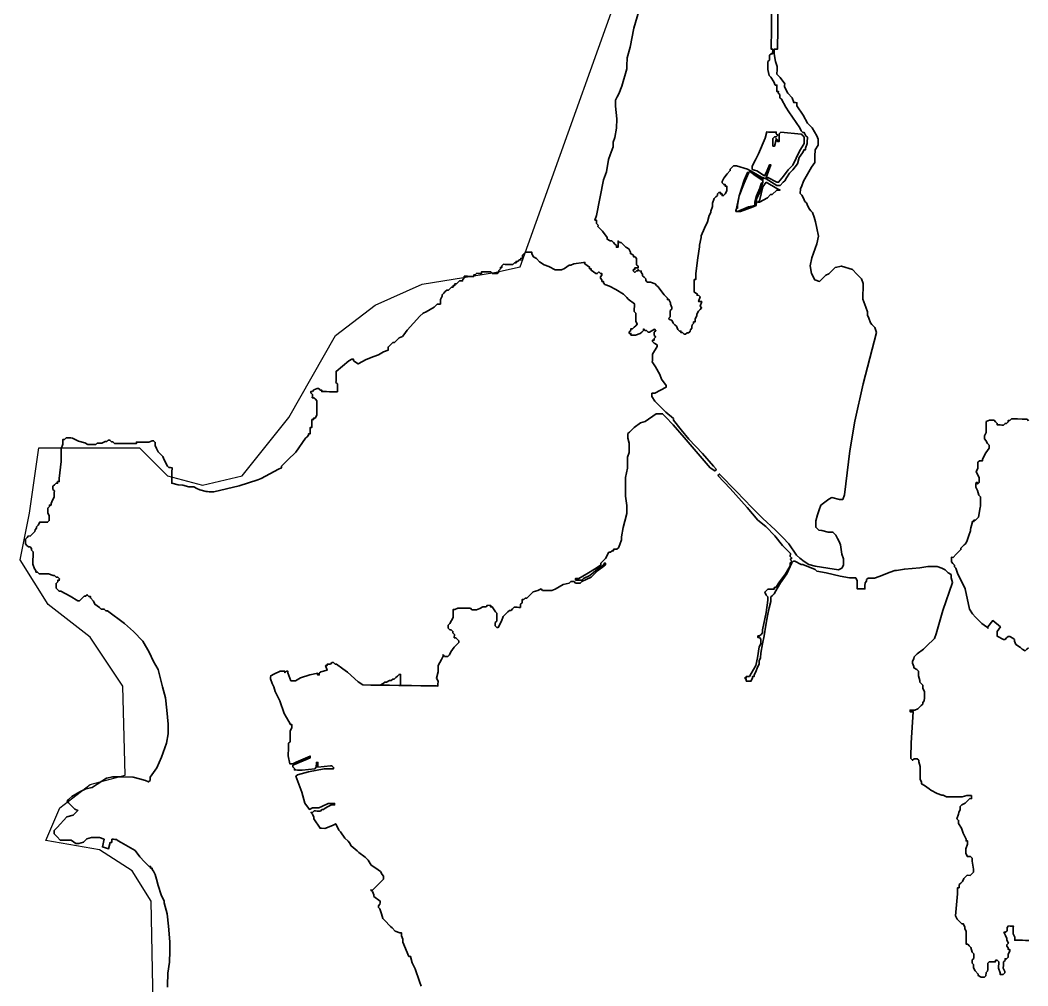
# Model space of a CAD drawing. Header units: metres. Extents: x 266585 to 279238, y 2117616 to 2127268.
# Drawn here: x 266632 to 269197, y 2119425 to 2121882 of the extents above; entities that cross this region are included whole.
import ezdxf

# ---------------------------------------------------------------- set-up
doc = ezdxf.new("R2010")
doc.units = ezdxf.units.M
doc.layers.add('HIGH TIDE LINE', color=7, linetype='Continuous', true_color=0xff00c5)
doc.layers.add('village', color=3, linetype='Continuous')

msp = doc.modelspace()

# ---------------------------------------------------------------- linework, layer by layer
at = {"layer": 'HIGH TIDE LINE', "lineweight": 35}
for points in [[(268544.8, 2121903.7), (268544.3, 2121863.9), (268544.1, 2121852), (268543.6, 2121816.1), (268543.4, 2121808.2), (268547.4, 2121808.1), (268547.3, 2121796.2), (268543.3, 2121796.2), (268539.2, 2121792.3), (268539.2, 2121788.3), (268539.1, 2121780.4), (268535, 2121776.4), (268534.8, 2121764.5), (268534.8, 2121760.5), (268534.7, 2121756.5), (268538.5, 2121740.6), (268542.4, 2121736.5), (268550.2, 2121724.5), (268554.1, 2121716.4), (268558, 2121716.4), (268558, 2121712.4), (268557.9, 2121708.4), (268557.9, 2121704.4), (268557.8, 2121700.4), (268561.8, 2121700.4), (268561.7, 2121696.4), (268565.6, 2121692.4), (268565.5, 2121684.4), (268569.5, 2121680.4), (268581.1, 2121660.3), (268588.9, 2121648.2), (268616.2, 2121608), (268620, 2121600), (268624, 2121595.9), (268627.9, 2121595.9), (268631.8, 2121587.8), (268635.7, 2121583.8), (268635.7, 2121579.8), (268635.6, 2121575.8), (268635.6, 2121571.9), (268635.5, 2121567.9), (268631.3, 2121556), (268631.3, 2121552), (268627.3, 2121552.1), (268623.2, 2121544.2), (268615.1, 2121532.3), (268610.9, 2121516.5), (268598.7, 2121500.7), (268590.6, 2121492.9), (268582.5, 2121481), (268578.4, 2121473.1), (268574.3, 2121469.2), (268566.2, 2121461.4), (268558.3, 2121461.5), (268530.7, 2121477.8), (268534.7, 2121481.7), (268558.4, 2121469.4), (268562.4, 2121469.4), (268574.6, 2121485.1), (268586.7, 2121500.9), (268598.9, 2121512.7), (268615.3, 2121548.3), (268627.5, 2121568), (268627.7, 2121576), (268627.8, 2121583.9), (268623.8, 2121588), (268619.9, 2121592), (268568.2, 2121596.7), (268564.2, 2121592.8), (268563.9, 2121572.9), (268559.9, 2121573), (268560, 2121577), (268556.1, 2121581), (268556, 2121577), (268551.8, 2121561.1), (268547.8, 2121561.2), (268547.9, 2121565.2), (268548.1, 2121581.1), (268552.1, 2121585), (268556.1, 2121585), (268560.1, 2121588.9), (268556.2, 2121592.9), (268556.3, 2121596.9), (268552.3, 2121597), (268544.3, 2121597.1), (268536.4, 2121597.2), (268532.4, 2121597.3), (268528.2, 2121581.4), (268511.7, 2121541.8), (268503.5, 2121526), (268495.3, 2121510.2), (268495.2, 2121506.2), (268495.2, 2121502.2), (268507.1, 2121498.1), (268526.8, 2121485.8), (268530.9, 2121493.7), (268539.1, 2121513.5), (268543.1, 2121513.5), (268530.7, 2121481.8), (268530.7, 2121477.8), (268518.8, 2121482), (268499, 2121494.2), (268483.2, 2121502.4), (268455.5, 2121510.8), (268451.5, 2121510.8), (268447.5, 2121510.9), (268439.4, 2121503), (268439.4, 2121499.1), (268431.3, 2121491.2), (268423.2, 2121479.4), (268419.1, 2121471.5), (268419, 2121467.5), (268422.9, 2121463.5), (268426.9, 2121463.4), (268426.9, 2121459.4), (268430.8, 2121459.4), (268430.8, 2121455.4), (268430.7, 2121451.4), (268430.7, 2121447.4), (268426.6, 2121439.5), (268422.5, 2121435.6), (268418.5, 2121435.6), (268418.6, 2121439.6), (268414.6, 2121439.7), (268414.7, 2121443.7), (268410.7, 2121443.7), (268406.7, 2121439.8), (268406.6, 2121435.8), (268402.6, 2121431.9), (268398.5, 2121428), (268394.4, 2121416.1), (268394.2, 2121408.1), (268390.1, 2121396.2), (268390, 2121392.3), (268385.9, 2121384.4), (268381.7, 2121368.5), (268373.5, 2121352.7), (268365.3, 2121332.9), (268365.2, 2121328.9), (268360.9, 2121309), (268360.9, 2121305.1), (268356.5, 2121277.3), (268351.9, 2121237.5), (268351.7, 2121221.6), (268347.7, 2121221.6), (268347.5, 2121205.7), (268347.3, 2121193.8), (268347.3, 2121189.8), (268355.2, 2121185.7), (268355.1, 2121181.7), (268359.1, 2121181.6), (268363, 2121177.6), (268358.8, 2121165.7), (268362.8, 2121165.6), (268366.8, 2121165.6), (268362.7, 2121153.7), (268366.6, 2121149.7), (268362.5, 2121145.7), (268358.5, 2121141.8), (268354.4, 2121133.9), (268354.3, 2121129.9), (268350.2, 2121122), (268350.1, 2121114.1), (268346.1, 2121114.1), (268346.1, 2121110.1), (268342.1, 2121106.2), (268342, 2121102.2), (268341.9, 2121098.2), (268337.9, 2121094.3), (268337.8, 2121090.3), (268333.8, 2121086.4), (268329.8, 2121086.5), (268325.8, 2121082.6), (268321.8, 2121082.6), (268317.9, 2121086.7), (268313.9, 2121086.7), (268313.9, 2121090.7), (268310, 2121090.8), (268306, 2121094.8), (268302.2, 2121102.8), (268298.3, 2121106.9), (268294.3, 2121110.9), (268290.5, 2121118.9), (268286.5, 2121119), (268282.6, 2121123), (268286.6, 2121126.9), (268286.7, 2121130.9), (268286.8, 2121142.9), (268290.9, 2121146.8), (268290.9, 2121150.8), (268287.1, 2121158.8), (268287.1, 2121162.8), (268283.3, 2121170.8), (268279.3, 2121170.9), (268279.3, 2121174.8), (268275.4, 2121178.9), (268271.5, 2121182.9), (268267.6, 2121187), (268255.9, 2121203.1), (268251.9, 2121207.1), (268248, 2121211.1), (268236.1, 2121215.3), (268232.2, 2121215.3), (268228.2, 2121215.4), (268224.2, 2121219.4), (268224.3, 2121223.4), (268220.4, 2121227.5), (268216.5, 2121231.5), (268216.5, 2121235.5), (268212.6, 2121239.5), (268212.7, 2121243.5), (268208.7, 2121243.6), (268204.7, 2121247.6), (268204.7, 2121243.6), (268200.7, 2121243.7), (268196.7, 2121239.8), (268192.7, 2121243.8), (268192.8, 2121247.8), (268196.8, 2121247.7), (268196.8, 2121251.7), (268200.8, 2121251.6), (268204.8, 2121251.6), (268204.9, 2121255.6), (268200.9, 2121259.6), (268201, 2121263.6), (268201.1, 2121267.6), (268201.1, 2121271.6), (268201.2, 2121275.5), (268197.3, 2121279.6), (268193.3, 2121279.6), (268193.3, 2121283.6), (268185.4, 2121287.7), (268185.5, 2121291.7), (268181.6, 2121299.7), (268173.7, 2121303.8), (268165.9, 2121311.9), (268161.9, 2121315.9), (268158, 2121316), (268154, 2121320), (268154, 2121316.1), (268153.9, 2121312.1), (268153.9, 2121308.1), (268153.8, 2121304.1), (268149.8, 2121304.2), (268149.9, 2121308.1), (268146, 2121312.2), (268142, 2121316.2), (268138.1, 2121320.3), (268134.1, 2121320.3), (268126.2, 2121324.4), (268126.3, 2121328.4), (268114.6, 2121344.5), (268102.8, 2121356.6), (268102.9, 2121360.6), (268098.9, 2121364.7), (268099, 2121368.6), (268099.1, 2121372.6), (268095.1, 2121372.7), (268099.2, 2121384.6), (268116.5, 2121475.9), (268124.8, 2121495.7), (268129.2, 2121527.5), (268133.4, 2121539.4), (268141.6, 2121559.2), (268141.8, 2121571.1), (268145.9, 2121583), (268150.3, 2121606.8), (268150.6, 2121630.7), (268147.1, 2121662.6), (268147.3, 2121678.6), (268151.4, 2121686.5), (268155.5, 2121694.4), (268163.8, 2121714.2), (268176.4, 2121757.8), (268176.5, 2121765.8), (268176.8, 2121785.7), (268185.1, 2121813.4), (268193.8, 2121861.1), (268206.4, 2121904.7)], [(269199.2, 2119540.5), (269191.2, 2119540.6), (269183.2, 2119540.7), (269175.3, 2119540.8), (269171.3, 2119540.9), (269163.3, 2119541), (269163.5, 2119549), (269159.6, 2119557), (269159.7, 2119564.9), (269159.8, 2119568.9), (269159.8, 2119572.9), (269159.9, 2119576.9), (269151.9, 2119577), (269147.9, 2119577.1), (269143.9, 2119573.1), (269143.8, 2119569.2), (269143.8, 2119565.2), (269139.7, 2119561.3), (269135.8, 2119561.3), (269139.6, 2119553.3), (269143.5, 2119545.3), (269143.4, 2119541.3), (269147.3, 2119533.3), (269143.3, 2119529.3), (269143.2, 2119525.4), (269147.1, 2119521.3), (269147.1, 2119517.3), (269151, 2119517.3), (269151, 2119513.3), (269146.9, 2119505.4), (269146.8, 2119501.4), (269146.8, 2119497.4), (269142.7, 2119493.5), (269138.8, 2119493.6), (269138.7, 2119489.6), (269134.7, 2119485.7), (269134.6, 2119481.7), (269134.5, 2119477.7), (269134.4, 2119469.7), (269138.3, 2119461.7), (269138.2, 2119457.7), (269134.2, 2119453.8), (269130.2, 2119453.9), (269126.2, 2119453.9), (269126.3, 2119457.9), (269122.5, 2119469.9), (269122.5, 2119473.9), (269122.7, 2119481.9), (269122.7, 2119485.8), (269118.8, 2119489.9), (269114.8, 2119489.9), (269114.8, 2119486), (269110.8, 2119486), (269106.8, 2119486.1), (269102.8, 2119486.1), (269098.8, 2119486.2), (269094.8, 2119482.3), (269094.7, 2119478.3), (269094.6, 2119470.3), (269094.6, 2119466.3), (269094.5, 2119462.4), (269090.5, 2119458.4), (269090.3, 2119450.5), (269086.3, 2119446.5), (269078.3, 2119446.7), (269070.4, 2119450.8), (269070.5, 2119454.7), (269062.6, 2119462.8), (269058.8, 2119470.8), (269058.9, 2119478.8), (269055, 2119482.8), (269055, 2119486.8), (269055.1, 2119490.8), (269059.1, 2119494.7), (269059.2, 2119502.7), (269059.3, 2119506.7), (269055.4, 2119510.7), (269051.6, 2119522.7), (269047.7, 2119526.8), (269043.7, 2119530.8), (269039.7, 2119530.9), (269039.8, 2119534.8), (269039.9, 2119542.8), (269040, 2119546.8), (269040.1, 2119554.7), (269040.2, 2119562.7), (269036.4, 2119570.7), (269036.4, 2119574.7), (269032.5, 2119582.7), (269028.6, 2119582.8), (269024.6, 2119586.8), (269020.7, 2119590.9), (269016.8, 2119594.9), (269012.9, 2119602.9), (269017.7, 2119658.6), (269017.8, 2119662.6), (269017.9, 2119670.6), (269018, 2119674.6), (269021.9, 2119674.5), (269022.1, 2119682.5), (269026.1, 2119686.4), (269030.1, 2119690.3), (269034.2, 2119698.2), (269038.3, 2119702.1), (269042.3, 2119706.1), (269050.3, 2119705.9), (269054.3, 2119709.9), (269058.4, 2119713.8), (269058.5, 2119721.7), (269054.8, 2119741.7), (269054.9, 2119749.7), (269051, 2119753.7), (269047, 2119753.8), (269043, 2119753.8), (269039.1, 2119761.9), (269039.2, 2119765.8), (269039.3, 2119773.8), (269043.5, 2119785.7), (269043.6, 2119793.7), (269039.6, 2119793.7), (269039.7, 2119797.7), (269031.9, 2119813.7), (269028.1, 2119825.7), (269020.3, 2119837.8), (269020.5, 2119845.8), (269016.5, 2119849.8), (269020.7, 2119861.7), (269020.8, 2119865.7), (269024.9, 2119873.6), (269025, 2119881.5), (269029, 2119885.5), (269037, 2119889.3), (269049.1, 2119901.1), (269053.1, 2119901), (269053.2, 2119905), (269053.2, 2119909), (269049.3, 2119909.1), (269041.3, 2119909.2), (269029.3, 2119905.4), (269025.3, 2119905.4), (269013.4, 2119905.6), (268997.4, 2119905.8), (268989.5, 2119906), (268981.6, 2119910.1), (268977.6, 2119910.1), (268965.7, 2119914.3), (268949.9, 2119922.5), (268946, 2119926.5), (268934.2, 2119934.6), (268926.3, 2119938.7), (268926.3, 2119942.7), (268922.4, 2119950.7), (268922.7, 2119966.7), (268922.7, 2119970.7), (268922.9, 2119978.6), (268922.9, 2119982.6), (268919.1, 2119994.6), (268919.2, 2119998.6), (268915.2, 2120002.6), (268911.3, 2120002.7), (268907.3, 2120002.7), (268903.2, 2119998.8), (268899.3, 2120002.9), (268899.4, 2120006.8), (268899.9, 2120042.7), (268905, 2120122.2), (268897.1, 2120122.4), (268897.1, 2120126.3), (268901.1, 2120126.3), (268909.1, 2120126.2), (268917.1, 2120130), (268921.1, 2120134), (268925.2, 2120137.9), (268929.2, 2120141.8), (268929.3, 2120145.8), (268933.3, 2120149.7), (268933.4, 2120157.7), (268933.5, 2120161.7), (268933.6, 2120169.6), (268933.7, 2120173.6), (268929.8, 2120181.6), (268929.9, 2120189.6), (268926, 2120193.6), (268922.1, 2120197.7), (268922.1, 2120201.7), (268918.3, 2120213.7), (268918.4, 2120221.6), (268918.5, 2120225.6), (268914.6, 2120229.6), (268906.7, 2120233.7), (268906.7, 2120237.7), (268902.9, 2120245.7), (268902.9, 2120249.7), (268907, 2120257.6), (268907.1, 2120261.6), (268911.1, 2120265.5), (268915.2, 2120269.5), (268931.3, 2120281.2), (268939.3, 2120289), (268959.5, 2120308.6), (268963.7, 2120320.5), (268980.5, 2120380), (269005.4, 2120451.3), (269001.6, 2120463.3), (269001.7, 2120467.3), (269001.7, 2120471.3), (268993.8, 2120475.4), (268986, 2120483.5), (268978.1, 2120487.6), (268966.2, 2120491.7), (268954.3, 2120491.9), (268950.3, 2120492), (268942.3, 2120492.1), (268922.3, 2120488.4), (268882.5, 2120485), (268862.5, 2120481.3), (268858.5, 2120481.4), (268846.5, 2120477.6), (268818.5, 2120466), (268806.5, 2120462.2), (268790.6, 2120462.4), (268786.5, 2120458.5), (268786.5, 2120454.5), (268782.4, 2120450.6), (268782.3, 2120442.7), (268782.2, 2120434.7), (268778.2, 2120434.7), (268762.3, 2120435), (268762.6, 2120454.9), (268758.7, 2120462.9), (268742.8, 2120463.1), (268719, 2120467.5), (268683.2, 2120476), (268659.4, 2120480.3), (268655.5, 2120484.3), (268623.8, 2120496.7), (268619.8, 2120496.8), (268604, 2120505), (268600.1, 2120505.1), (268596, 2120501.1), (268583.7, 2120473.4), (268567.4, 2120449.8), (268555.2, 2120430), (268551.1, 2120422.1), (268547, 2120418.2), (268543, 2120414.3), (268542.9, 2120410.3), (268542.8, 2120402.3), (268538.6, 2120386.5), (268534.3, 2120366.6), (268530, 2120342.8), (268525.6, 2120315), (268521.3, 2120295.1), (268517, 2120271.3), (268516.8, 2120259.4), (268512.7, 2120251.4), (268512.6, 2120243.5), (268508.5, 2120235.6), (268504.4, 2120223.7), (268500.3, 2120215.8), (268500.2, 2120211.8), (268496.2, 2120211.9), (268496.2, 2120207.9), (268492.1, 2120200), (268488.1, 2120200), (268484.1, 2120200.1), (268480.1, 2120200.1), (268480.2, 2120204.1), (268476.3, 2120208.2), (268480.2, 2120208.1), (268480.3, 2120212.1), (268484.3, 2120212), (268488.3, 2120212), (268492.4, 2120219.9), (268504.6, 2120239.6), (268508.9, 2120259.5), (268513.2, 2120287.3), (268517.3, 2120295.2), (268517.5, 2120303.1), (268517.5, 2120307.1), (268513.6, 2120311.2), (268509.6, 2120311.2), (268509.7, 2120315.2), (268513.7, 2120315.2), (268517.7, 2120319.1), (268521.7, 2120323), (268521.8, 2120327), (268521.8, 2120331), (268530.5, 2120374.6), (268534.9, 2120406.4), (268535, 2120410.4), (268535, 2120414.4), (268531.1, 2120418.4), (268527.2, 2120426.5), (268535.3, 2120434.3), (268539.3, 2120434.3), (268543.3, 2120434.2), (268551.2, 2120434.1), (268551.3, 2120438.1), (268555.3, 2120438), (268563.4, 2120449.8), (268579.7, 2120473.5), (268591.9, 2120493.2), (268592, 2120501.2), (268596.1, 2120505.1), (268592.1, 2120509.2), (268596.2, 2120513.1), (268592.3, 2120517.1), (268592.4, 2120525.1), (268572.8, 2120545.3), (268553.2, 2120569.5), (268529.7, 2120593.7), (268510, 2120609.9), (268482.6, 2120642.2), (268439.5, 2120690.6), (268408.1, 2120722.9), (268412.2, 2120726.8), (268455.3, 2120682.4), (268494.5, 2120642), (268522, 2120613.7), (268553.4, 2120585.4), (268561.3, 2120577.3), (268573.1, 2120565.2), (268588.7, 2120549), (268608.2, 2120520.9), (268616.1, 2120512.8), (268627.9, 2120504.6), (268639.7, 2120496.5), (268655.6, 2120492.3), (268687.4, 2120487.8), (268715.2, 2120483.5), (268723.2, 2120487.3), (268727.3, 2120495.2), (268727.4, 2120503.2), (268727.6, 2120511.2), (268723.8, 2120523.2), (268720.1, 2120547.1), (268716.3, 2120555.1), (268712.4, 2120563.1), (268708.5, 2120571.2), (268700.7, 2120579.3), (268692.7, 2120579.4), (268688.7, 2120579.4), (268672.9, 2120583.6), (268664.9, 2120583.8), (268657.1, 2120591.8), (268657.3, 2120607.8), (268661.5, 2120623.6), (268665.7, 2120635.5), (268669.8, 2120647.4), (268690, 2120663), (268698, 2120666.9), (268717.8, 2120662.6), (268725.8, 2120662.5), (268729.9, 2120674.4), (268743.5, 2120785.7), (268756.6, 2120861.2), (268777.9, 2120956.5), (268811.6, 2121087.4), (268807.8, 2121099.4), (268800, 2121107.5), (268796.1, 2121111.5), (268792.3, 2121123.5), (268788.4, 2121131.5), (268788.5, 2121139.5), (268784.7, 2121151.5), (268777, 2121171.5), (268777.2, 2121183.5), (268777.4, 2121199.4), (268777.6, 2121211.4), (268773.8, 2121223.4), (268762, 2121235.5), (268750.3, 2121247.6), (268722.5, 2121256), (268706.5, 2121252.2), (268690.4, 2121236.5), (268682.4, 2121232.7), (268666.2, 2121217), (268654.3, 2121221.1), (268646.6, 2121237.2), (268642.9, 2121257.1), (268647.2, 2121277), (268651.3, 2121288.9), (268659.6, 2121312.6), (268663.9, 2121332.5), (268660.2, 2121352.5), (268656.5, 2121368.4), (268652.7, 2121380.5), (268648.9, 2121392.5), (268644.9, 2121396.5), (268641, 2121400.5), (268637.2, 2121408.6), (268633.3, 2121416.6), (268629.4, 2121420.6), (268625.5, 2121428.6), (268621.6, 2121436.7), (268617.7, 2121440.7), (268617.9, 2121452.6), (268622, 2121460.6), (268626.1, 2121472.4), (268646.6, 2121508), (268654.7, 2121519.8), (268654.9, 2121535.7), (268655.2, 2121551.7), (268663.3, 2121563.5), (268663.5, 2121579.4), (268659.7, 2121587.4), (268648, 2121607.5), (268636.3, 2121619.6), (268624.6, 2121639.7), (268609, 2121663.9), (268609.1, 2121667.8), (268609.1, 2121671.8), (268605.2, 2121671.9), (268601.2, 2121671.9), (268597.4, 2121683.9), (268585.6, 2121696.1), (268577.9, 2121712.1), (268577.9, 2121716.1), (268578, 2121720.1), (268566.3, 2121736.2), (268562.4, 2121740.2), (268558.4, 2121744.2), (268558.6, 2121756.2), (268558.7, 2121764.2), (268554.9, 2121776.2), (268551.2, 2121796.1), (268551.4, 2121808.1), (268555.4, 2121808), (268559.4, 2121807.9), (268559.4, 2121811.9), (268560.1, 2121855.7), (268560.8, 2121907.5)], [(267007.4, 2119421.2), (267007.5, 2119433.1), (267007.8, 2119449.1), (267007.9, 2119457), (267012.3, 2119484.8), (267012.7, 2119512.7), (267013, 2119536.6), (267009.6, 2119576.5), (267006.1, 2119608.4), (266998.6, 2119636.4), (266998.6, 2119640.4), (266990.9, 2119656.4), (266983.3, 2119680.4), (266979.5, 2119696.4), (266975.7, 2119708.4), (266971.9, 2119716.4), (266967.9, 2119720.5), (266968, 2119724.4), (266964, 2119724.5), (266964.1, 2119728.5), (266960.1, 2119728.5), (266956.2, 2119732.6), (266952.2, 2119736.6), (266948.3, 2119740.7), (266936.5, 2119752.8), (266924.8, 2119768.9), (266889.3, 2119789.3), (266881.4, 2119793.4), (266877.5, 2119797.4), (266873.5, 2119797.5), (266869.5, 2119797.6), (266865.5, 2119797.6), (266865.4, 2119789.7), (266861.4, 2119789.7), (266857.2, 2119773.8), (266841.4, 2119778.1), (266845.6, 2119797.9), (266833.7, 2119802.1), (266825.8, 2119802.2), (266813.8, 2119802.4), (266801.8, 2119798.5), (266793.8, 2119790.7), (266781.8, 2119786.9), (266773.8, 2119787), (266762, 2119795.2), (266758, 2119795.2), (266746, 2119795.4), (266734.1, 2119795.6), (266726.2, 2119803.6), (266718.4, 2119811.7), (266718.5, 2119819.7), (266726.6, 2119827.5), (266750.9, 2119855.1), (266766.9, 2119858.8), (266775, 2119866.6), (266779, 2119870.6), (266771.1, 2119874.7), (266763.2, 2119882.7), (266755.4, 2119890.8), (266751.5, 2119894.9), (266755.5, 2119898.8), (266763.6, 2119906.6), (266783.7, 2119918.3), (266799.7, 2119926), (266815.7, 2119929.8), (266827.8, 2119937.6), (266839.8, 2119945.3), (266851.9, 2119953.1), (266867.9, 2119956.9), (266887.8, 2119956.6), (266919.6, 2119956.1), (266935.5, 2119951.9), (266951.3, 2119947.7), (266959.2, 2119943.6), (266963.3, 2119947.5), (266963.3, 2119951.5), (266963.4, 2119955.5), (266971.5, 2119967.3), (266979.7, 2119979.1), (266992, 2120006.8), (267000.3, 2120030.6), (267004.5, 2120042.5), (267008.8, 2120066.3), (267009.2, 2120090.2), (267005.7, 2120126.1), (267002.2, 2120158), (266994.6, 2120186), (266983.3, 2120230), (266971.7, 2120250.1), (266960.1, 2120274.1), (266944.6, 2120302.2), (266921, 2120326.5), (266897.4, 2120346.7), (266854.1, 2120379.2), (266850.1, 2120379.3), (266846.2, 2120383.3), (266842.2, 2120383.4), (266838.3, 2120383.5), (266834.3, 2120387.5), (266822.5, 2120395.6), (266818.6, 2120403.7), (266810.8, 2120411.7), (266810.9, 2120415.7), (266806.9, 2120415.8), (266802.9, 2120419.8), (266798.9, 2120415.9), (266794.9, 2120415.9), (266790.9, 2120412), (266786.9, 2120408.1), (266782.8, 2120404.2), (266778.8, 2120404.2), (266759.1, 2120416.5), (266735.4, 2120428.8), (266731.4, 2120428.8), (266727.5, 2120432.9), (266723.6, 2120436.9), (266723.6, 2120440.9), (266723.7, 2120444.9), (266723.7, 2120448.9), (266727.8, 2120452.8), (266727.8, 2120456.8), (266731.8, 2120456.7), (266731.9, 2120460.7), (266727.9, 2120464.7), (266724, 2120464.8), (266720, 2120468.8), (266716.1, 2120468.9), (266704.2, 2120473), (266700.2, 2120473.1), (266696.2, 2120473.1), (266692.2, 2120473.2), (266688.3, 2120473.3), (266684.3, 2120473.3), (266680.3, 2120473.4), (266676.4, 2120477.4), (266672.4, 2120477.5), (266672.4, 2120481.5), (266668.5, 2120485.5), (266664.7, 2120497.5), (266665.2, 2120529.4), (266661.3, 2120533.4), (266661.3, 2120537.4), (266657.4, 2120541.4), (266653.4, 2120541.5), (266649.5, 2120545.5), (266645.6, 2120549.6), (266645.6, 2120553.5), (266645.7, 2120561.5), (266649.8, 2120565.4), (266653.8, 2120569.4), (266657.8, 2120569.3), (266661.8, 2120573.2), (266669.9, 2120581.1), (266670, 2120585), (266674, 2120589), (266674.1, 2120592.9), (266678.1, 2120596.9), (266682.2, 2120604.8), (266686.2, 2120604.7), (266690.2, 2120604.7), (266694.2, 2120604.6), (266698.1, 2120604.5), (266702.1, 2120604.5), (266706.2, 2120608.4), (266706.2, 2120612.4), (266706.3, 2120620.4), (266702.5, 2120628.4), (266702.6, 2120636.3), (266702.6, 2120640.3), (266706.7, 2120644.2), (266706.7, 2120648.2), (266710.7, 2120648.2), (266710.8, 2120652.2), (266714.9, 2120660.1), (266719, 2120668), (266719.1, 2120675.9), (266719.1, 2120679.9), (266719.2, 2120683.9), (266715.3, 2120687.9), (266715.3, 2120691.9), (266715.4, 2120695.9), (266719.4, 2120699.8), (266723.5, 2120703.7), (266727.5, 2120703.7), (266727.5, 2120707.7), (266731.5, 2120707.6), (266731.6, 2120711.6), (266731.6, 2120715.6), (266736.2, 2120759.3), (266736.7, 2120791.2), (266740.9, 2120803), (266740.9, 2120807), (266741, 2120811), (266741, 2120815), (266745, 2120814.9), (266749.1, 2120818.9), (266753, 2120818.8), (266757, 2120818.7), (266761, 2120818.7), (266765, 2120818.6), (266780.8, 2120810.4), (266796.7, 2120806.2), (266804.6, 2120802.1), (266816.5, 2120801.9), (266820.5, 2120801.9), (266824.5, 2120801.8), (266828.5, 2120805.8), (266832.5, 2120805.7), (266836.5, 2120805.6), (266840.4, 2120805.6), (266848.5, 2120809.4), (266852.4, 2120809.4), (266856.5, 2120813.3), (266860.5, 2120813.2), (266864.4, 2120809.2), (266868.4, 2120809.2), (266872.3, 2120805.1), (266876.3, 2120805.1), (266880.3, 2120805), (266884.2, 2120804.9), (266888.2, 2120804.9), (266892.2, 2120804.8), (266896.2, 2120804.8), (266900.2, 2120804.7), (266904.1, 2120804.6), (266908.1, 2120804.6), (266912.1, 2120804.5), (266916.1, 2120804.5), (266920.1, 2120804.4), (266924, 2120804.4), (266928, 2120804.3), (266928.1, 2120808.3), (266932.1, 2120808.2), (266936, 2120808.2), (266940, 2120808.1), (266944, 2120808), (266948, 2120808), (266959.9, 2120807.8), (266968, 2120811.7), (266971.9, 2120811.6), (266975.9, 2120807.6), (266975.7, 2120799.6), (266979.6, 2120791.6), (266983.5, 2120783.6), (266991.3, 2120775.5), (266995.2, 2120771.5), (266999.1, 2120763.4), (267006.8, 2120747.4), (267010.8, 2120743.3), (267014.7, 2120743.3), (267018.7, 2120743.2), (267018.7, 2120739.2), (267018.6, 2120735.3), (267018.5, 2120731.3), (267018.5, 2120727.3), (267018.4, 2120723.3), (267018.4, 2120719.3), (267018.3, 2120715.4), (267018.3, 2120711.4), (267018.2, 2120707.4), (267018.1, 2120703.4), (267034, 2120699.2), (267045.9, 2120699), (267061.8, 2120694.8), (267073.8, 2120694.6), (267081.7, 2120690.5), (267089.6, 2120686.4), (267105.4, 2120682.2), (267109.4, 2120682.2), (267113.4, 2120682.1), (267117.4, 2120682.1), (267125.3, 2120681.9), (267157.3, 2120689.4), (267189.3, 2120696.9), (267213.3, 2120704.5), (267237.3, 2120712.2), (267245.3, 2120716), (267289.4, 2120739.3), (267297.5, 2120743.1), (267297.5, 2120747.1), (267313.7, 2120762.8), (267333.9, 2120782.4), (267358.3, 2120817.9), (267362.3, 2120821.8), (267366.4, 2120825.8), (267366.4, 2120829.7), (267370.4, 2120829.7), (267370.5, 2120833.7), (267370.5, 2120837.7), (267370.6, 2120841.6), (267370.6, 2120845.6), (267374.6, 2120845.6), (267374.7, 2120849.5), (267374.7, 2120853.5), (267374.8, 2120861.5), (267374.9, 2120865.5), (267378.9, 2120865.4), (267378.9, 2120869.4), (267382.9, 2120869.3), (267387, 2120877.2), (267387.4, 2120905.1), (267387.5, 2120909.1), (267387.5, 2120913.1), (267383.6, 2120917.1), (267379.7, 2120921.2), (267375.7, 2120921.2), (267375.8, 2120925.2), (267375.8, 2120929.2), (267371.9, 2120933.2), (267372, 2120937.2), (267375.9, 2120937.1), (267380, 2120941.1), (267388, 2120944.9), (267392, 2120944.9), (267395.9, 2120940.8), (267399.9, 2120940.8), (267399.8, 2120936.8), (267403.8, 2120936.7), (267407.8, 2120936.7), (267411.8, 2120936.6), (267419.7, 2120936.5), (267423.7, 2120936.4), (267427.7, 2120936.4), (267435.7, 2120936.3), (267439.6, 2120936.2), (267439.7, 2120940.2), (267439.8, 2120944.2), (267439.8, 2120948.2), (267439.9, 2120956.1), (267436, 2120960.2), (267436.1, 2120964.1), (267436.2, 2120976.1), (267436.4, 2120984), (267436.4, 2120988), (267468.7, 2121015.4), (267476.7, 2121019.3), (267480.7, 2121019.2), (267480.6, 2121015.3), (267492.4, 2121007.1), (267512.5, 2121018.8), (267532.5, 2121026.4), (267544.6, 2121030.3), (267556.6, 2121038), (267568.6, 2121041.9), (267568.7, 2121049.8), (267580.8, 2121061.6), (267584.8, 2121061.5), (267596.9, 2121073.3), (267605, 2121077.2), (267609, 2121081.1), (267617.1, 2121092.9), (267649.5, 2121128.3), (267657.6, 2121136.1), (267665.6, 2121140), (267685.7, 2121151.7), (267693.8, 2121159.5), (267697.8, 2121159.4), (267701.7, 2121159.4), (267701.9, 2121171.3), (267706, 2121179.2), (267706.1, 2121183.2), (267710.1, 2121187.1), (267714.1, 2121191.1), (267718.2, 2121195), (267722.2, 2121194.9), (267730.2, 2121202.8), (267734.2, 2121202.7), (267734.3, 2121206.7), (267738.3, 2121206.6), (267738.3, 2121210.6), (267742.3, 2121210.6), (267746.3, 2121214.5), (267750.4, 2121218.4), (267754.4, 2121218.4), (267758.3, 2121218.3), (267758.4, 2121222.3), (267762.4, 2121226.2), (267762.5, 2121230.2), (267766.5, 2121230.1), (267770.5, 2121230.1), (267774.4, 2121230), (267778.4, 2121229.9), (267782.4, 2121229.9), (267786.4, 2121229.8), (267786.4, 2121233.8), (267790.4, 2121233.8), (267794.5, 2121237.7), (267798.4, 2121237.6), (267802.4, 2121237.6), (267806.4, 2121237.5), (267806.5, 2121241.5), (267810.4, 2121241.4), (267814.4, 2121241.4), (267818.4, 2121241.3), (267822.4, 2121241.3), (267826.4, 2121241.2), (267830.4, 2121241.1), (267834.3, 2121237.1), (267838.3, 2121237), (267842.2, 2121237), (267846.2, 2121236.9), (267850.3, 2121240.8), (267850.3, 2121244.8), (267854.4, 2121248.7), (267854.4, 2121252.7), (267858.4, 2121252.7), (267858.5, 2121256.7), (267862.5, 2121260.6), (267866.5, 2121260.5), (267874.4, 2121260.4), (267878.4, 2121260.3), (267882.4, 2121260.3), (267886.4, 2121260.2), (267890.4, 2121264.2), (267894.4, 2121264.1), (267894.5, 2121268.1), (267898.4, 2121268), (267902.5, 2121271.9), (267906.5, 2121271.9), (267906.5, 2121275.9), (267910.5, 2121275.8), (267910.6, 2121279.8), (267910.6, 2121283.8), (267914.7, 2121287.7), (267918.7, 2121291.6), (267922.7, 2121291.6), (267926.7, 2121291.5), (267930.6, 2121291.4), (267934.6, 2121291.4), (267934.6, 2121287.4), (267938.4, 2121279.4), (267946.3, 2121275.3), (267954.2, 2121267.2), (267966, 2121259.1), (267977.9, 2121254.9), (267993.7, 2121246.7), (267997.7, 2121246.7), (268001.7, 2121246.6), (268005.6, 2121246.5), (268009.6, 2121246.5), (268017.6, 2121250.3), (268029.7, 2121258.1), (268033.7, 2121258.1), (268041.7, 2121261.9), (268065.6, 2121265.6), (268069.6, 2121265.5), (268069.6, 2121261.5), (268081.4, 2121253.4), (268081.3, 2121249.4), (268085.3, 2121249.4), (268085.3, 2121245.4), (268097.1, 2121237.2), (268101.1, 2121237.2), (268105.1, 2121241.1), (268109, 2121237.1), (268113, 2121237), (268113, 2121233), (268108.9, 2121229.1), (268108.9, 2121225.1), (268112.8, 2121221.1), (268112.7, 2121217.1), (268116.7, 2121217), (268116.6, 2121213.1), (268120.6, 2121209), (268132.4, 2121204.9), (268148.3, 2121196.7), (268168, 2121184.4), (268171.9, 2121180.4), (268175.8, 2121176.3), (268179.8, 2121172.3), (268195.5, 2121160.1), (268195.4, 2121156.1), (268195.4, 2121152.2), (268195.3, 2121148.2), (268195.2, 2121140.2), (268199.1, 2121136.2), (268198.8, 2121116.3), (268202.7, 2121108.2), (268198.7, 2121104.3), (268194.6, 2121100.4), (268190.6, 2121096.5), (268186.6, 2121096.5), (268186.6, 2121092.6), (268182.5, 2121088.6), (268182.5, 2121084.6), (268186.4, 2121084.6), (268186.4, 2121080.6), (268190.4, 2121080.6), (268194.3, 2121080.5), (268198.3, 2121080.4), (268210.3, 2121084.2), (268214.4, 2121088.2), (268218.4, 2121092.1), (268218.5, 2121096.1), (268222.4, 2121092), (268226.4, 2121092), (268230.3, 2121087.9), (268234.3, 2121087.9), (268246.3, 2121095.7), (268250.3, 2121091.6), (268246.2, 2121087.7), (268246.2, 2121083.7), (268246.1, 2121079.7), (268250, 2121075.7), (268246, 2121071.8), (268245.9, 2121067.8), (268241.9, 2121067.8), (268241.9, 2121063.9), (268245.8, 2121059.8), (268253.7, 2121055.7), (268253.7, 2121051.7), (268241.4, 2121032), (268241.4, 2121028), (268241.2, 2121020.1), (268241.2, 2121016.1), (268241.1, 2121012.1), (268248.9, 2121000), (268260.6, 2120980), (268264.4, 2120968), (268276.1, 2120951.9), (268276, 2120947.9), (268247.9, 2120932.4), (268240, 2120932.5), (268239.9, 2120928.5), (268239.8, 2120924.5), (268247.6, 2120912.4), (268263.3, 2120896.3), (268275.1, 2120884.2), (268294.8, 2120867.9), (268294.7, 2120864), (268314.3, 2120839.8), (268333.8, 2120815.6), (268369.1, 2120779.2), (268396.5, 2120747), (268404.4, 2120738.9), (268400.3, 2120735), (268388.5, 2120743.1), (268321.9, 2120819.8), (268294.5, 2120852), (268274.9, 2120872.2), (268267.1, 2120880.3), (268263.1, 2120880.4), (268259.1, 2120880.4), (268251.1, 2120880.5), (268223, 2120861), (268211, 2120857.2), (268194.9, 2120845.5), (268182.8, 2120833.7), (268178.7, 2120829.8), (268178.7, 2120825.8), (268178.6, 2120817.9), (268182.4, 2120805.9), (268182.2, 2120797.9), (268182.1, 2120786), (268182, 2120782), (268177.9, 2120770.1), (268177.7, 2120758.1), (268177.5, 2120742.2), (268173.1, 2120718.4), (268173, 2120710.4), (268172.8, 2120694.5), (268172.6, 2120682.6), (268172.5, 2120678.6), (268172.4, 2120670.6), (268176.1, 2120646.7), (268176, 2120642.7), (268175.9, 2120634.7), (268175.8, 2120626.8), (268171.5, 2120606.9), (268167.3, 2120591), (268162.9, 2120567.2), (268162.8, 2120559.2), (268158.7, 2120547.3), (268154.6, 2120539.4), (268150.5, 2120535.5), (268142.6, 2120535.6), (268142.5, 2120531.7), (268138.5, 2120531.7), (268134.5, 2120527.8), (268130.5, 2120527.8), (268122.3, 2120512), (268110.2, 2120500.3), (268110.1, 2120496.3), (268106.1, 2120492.4), (268094, 2120484.6), (268074, 2120472.9), (268053.9, 2120461.3), (268045.9, 2120461.4), (268045.9, 2120457.4), (268049.8, 2120457.3), (268053.8, 2120457.3), (268057.8, 2120457.2), (268061.8, 2120457.2), (268065.8, 2120461.1), (268081.9, 2120468.8), (268106, 2120488.4), (268118.1, 2120496.2), (268118.2, 2120500.2), (268122.1, 2120500.1), (268122.1, 2120496.1), (268118, 2120492.2), (268101.9, 2120480.5), (268085.8, 2120464.8), (268061.7, 2120453.2), (268057.7, 2120449.3), (268053.7, 2120449.3), (268049.7, 2120449.4), (268045.7, 2120449.4), (268041.8, 2120453.5), (268037.8, 2120453.5), (268033.9, 2120453.6), (268029.8, 2120449.7), (268013.8, 2120445.9), (267993.8, 2120434.3), (267985.7, 2120430.4), (267977.8, 2120430.5), (267973.8, 2120430.6), (267969.8, 2120430.6), (267965.8, 2120430.7), (267961.9, 2120430.7), (267957.9, 2120434.8), (267949.9, 2120430.9), (267937.9, 2120427.1), (267933.9, 2120423.2), (267929.8, 2120419.3), (267921.8, 2120411.4), (267917.8, 2120411.5), (267913.7, 2120407.6), (267909.8, 2120407.6), (267909.7, 2120403.6), (267909.6, 2120399.7), (267905.6, 2120395.7), (267905.5, 2120391.7), (267905.5, 2120387.8), (267901.5, 2120387.8), (267897.5, 2120387.9), (267893.5, 2120387.9), (267889.6, 2120388), (267885.5, 2120384.1), (267881.5, 2120380.2), (267877.5, 2120380.2), (267873.5, 2120376.3), (267869.4, 2120372.4), (267865.4, 2120368.4), (267861.3, 2120364.5), (267857.2, 2120352.6), (267849, 2120336.8), (267845, 2120336.9), (267841.1, 2120340.9), (267841.1, 2120344.9), (267841.2, 2120348.9), (267845.2, 2120352.8), (267845.4, 2120360.8), (267845.4, 2120364.7), (267845.5, 2120368.7), (267845.5, 2120372.7), (267841.6, 2120376.8), (267833.8, 2120388.8), (267829.8, 2120388.9), (267829.9, 2120392.9), (267825.9, 2120392.9), (267821.9, 2120393), (267817.9, 2120389), (267809.9, 2120389.2), (267801.9, 2120385.3), (267793.9, 2120381.4), (267789.9, 2120381.5), (267785.9, 2120381.5), (267781.9, 2120381.6), (267778, 2120385.6), (267774, 2120385.7), (267770.1, 2120385.8), (267762.1, 2120385.9), (267758.1, 2120385.9), (267750.2, 2120386.1), (267746.2, 2120386.1), (267738.2, 2120382.2), (267734.2, 2120382.3), (267734.1, 2120378.3), (267734.1, 2120374.3), (267734, 2120370.4), (267733.9, 2120362.4), (267729.8, 2120354.5), (267725.7, 2120346.6), (267721.6, 2120342.7), (267721.6, 2120338.7), (267721.5, 2120334.7), (267725.5, 2120330.7), (267729.4, 2120330.6), (267733.4, 2120326.6), (267733.3, 2120322.6), (267737.2, 2120318.5), (267737.1, 2120310.6), (267741.1, 2120310.5), (267748.9, 2120302.4), (267748.9, 2120298.5), (267736.8, 2120286.7), (267728.6, 2120274.9), (267724.5, 2120267), (267720.5, 2120263), (267716.5, 2120263.1), (267712.5, 2120263.1), (267708.6, 2120267.2), (267708.5, 2120263.2), (267704.4, 2120255.3), (267700.3, 2120247.4), (267696.2, 2120239.5), (267696.1, 2120231.5), (267696, 2120223.6), (267691.8, 2120207.7), (267695.7, 2120199.7), (267695.6, 2120191.7), (267695.5, 2120187.7), (267691.5, 2120187.8), (267651.7, 2120188.4), (267627.8, 2120188.7), (267607.9, 2120189), (267599.9, 2120189.1), (267596, 2120189.2), (267599.9, 2120189.1), (267600.1, 2120197.1), (267600.2, 2120209), (267600.3, 2120213), (267600.4, 2120217), (267596.4, 2120217.1), (267592.3, 2120213.1), (267588.3, 2120209.2), (267584.3, 2120205.3), (267580.3, 2120205.3), (267576.2, 2120201.4), (267572.3, 2120201.5), (267564.2, 2120197.6), (267560.3, 2120197.7), (267556.2, 2120193.7), (267548.2, 2120189.9), (267556.2, 2120189.8), (267572.1, 2120189.5), (267596, 2120189.2), (267560.1, 2120189.7), (267524.3, 2120190.2), (267504.4, 2120190.5), (267492.6, 2120198.7), (267465.1, 2120223), (267453.2, 2120231.1), (267437.5, 2120243.3), (267433.5, 2120243.3), (267429.6, 2120247.4), (267425.6, 2120247.4), (267421.6, 2120243.5), (267417.6, 2120243.6), (267413.6, 2120243.6), (267413.5, 2120239.6), (267409.6, 2120239.7), (267413.4, 2120227.7), (267397.4, 2120223.9), (267393.3, 2120220), (267393.3, 2120216), (267389.3, 2120216.1), (267389.4, 2120220.1), (267369.4, 2120216.4), (267345.4, 2120208.8), (267333.3, 2120201), (267321.4, 2120201.2), (267313.7, 2120221.2), (267313.8, 2120225.2), (267309.8, 2120225.2), (267305.8, 2120221.3), (267305.8, 2120225.3), (267301.8, 2120225.3), (267293.9, 2120225.5), (267277.8, 2120217.7), (267269.8, 2120213.9), (267269.7, 2120209.9), (267269.7, 2120205.9), (267273.5, 2120193.9), (267277.4, 2120185.9), (267281.2, 2120173.9), (267292.8, 2120149.8), (267304.2, 2120117.8), (267315.9, 2120097.7), (267319.8, 2120089.7), (267323.7, 2120089.6), (267323.6, 2120081.6), (267319.5, 2120073.7), (267319.4, 2120065.8), (267319.3, 2120057.8), (267319.2, 2120049.9), (267319.1, 2120045.9), (267315.1, 2120041.9), (267315, 2120038), (267314.9, 2120030), (267314.6, 2120010.1), (267318.3, 2119990.1), (267322.3, 2119990.1), (267326.3, 2119990), (267334.3, 2119993.9), (267370.3, 2120009.3), (267370.3, 2120005.3), (267362.3, 2120001.4), (267326.2, 2119986), (267326.1, 2119982), (267330.1, 2119978), (267330, 2119974), (267334, 2119974), (267338, 2119973.9), (267342, 2119973.9), (267349.9, 2119973.7), (267381.8, 2119977.3), (267385.9, 2119981.2), (267386, 2119993.1), (267390, 2119993.1), (267389.8, 2119981.1), (267421.8, 2119984.6), (267425.7, 2119984.6), (267429.7, 2119980.5), (267429.6, 2119976.6), (267421.6, 2119976.7), (267409.7, 2119976.8), (267405.7, 2119976.9), (267365.8, 2119969.5), (267337.8, 2119962), (267333.8, 2119958), (267341.4, 2119938), (267349.1, 2119918), (267356.7, 2119890), (267368.4, 2119873.9), (267376.4, 2119877.8), (267384.4, 2119877.6), (267392.3, 2119877.5), (267400.3, 2119881.4), (267416.4, 2119889.1), (267424.3, 2119889), (267432.3, 2119888.9), (267432.2, 2119884.9), (267424.3, 2119885), (267416.3, 2119881.2), (267408.2, 2119877.3), (267404.2, 2119873.4), (267400.2, 2119873.4), (267396.2, 2119869.5), (267392.2, 2119869.6), (267388.2, 2119869.6), (267384.2, 2119869.7), (267380.3, 2119869.7), (267376.2, 2119865.8), (267372.2, 2119865.9), (267376.2, 2119861.8), (267380, 2119853.8), (267380, 2119849.8), (267395.5, 2119825.7), (267399.5, 2119825.7), (267407.5, 2119825.5), (267427.5, 2119833.2), (267435.5, 2119837.1), (267443.3, 2119821), (267447.2, 2119817), (267458.9, 2119800.9), (267466.7, 2119792.8), (267470.7, 2119788.8), (267474.5, 2119780.7), (267490.3, 2119768.6), (267494.2, 2119764.5), (267509.9, 2119752.4), (267517.8, 2119744.3), (267525.6, 2119732.2), (267537.4, 2119724.1), (267549.2, 2119715.9), (267553.1, 2119707.9), (267557, 2119703.9), (267557, 2119699.9), (267556.9, 2119695.9), (267536.7, 2119676.3), (267528.6, 2119668.4), (267524.6, 2119668.5), (267528.6, 2119664.5), (267532.4, 2119656.4), (267532.4, 2119652.5), (267548.1, 2119640.3), (267548.1, 2119636.3), (267548, 2119632.3), (267544, 2119628.4), (267543.9, 2119624.4), (267547.8, 2119620.4), (267551.6, 2119608.4), (267555.4, 2119596.4), (267559.4, 2119592.3), (267575.1, 2119576.2), (267579, 2119572.1), (267586.8, 2119564), (267598.7, 2119559.9), (267602.7, 2119559.8), (267602.6, 2119555.9), (267602.6, 2119551.9), (267606.4, 2119543.8), (267606.3, 2119535.9), (267621.7, 2119499.8), (267625.7, 2119499.8), (267629.5, 2119483.8), (267637.2, 2119467.7), (267648.7, 2119435.7), (267652.5, 2119423.7)], [(269198.6, 2120862.7), (269194.7, 2120866.7), (269182.7, 2120866.9), (269170.8, 2120867.1), (269162.8, 2120867.2), (269154.9, 2120867.3), (269150.8, 2120863.4), (269146.8, 2120863.5), (269146.8, 2120859.5), (269142.7, 2120855.6), (269138.8, 2120855.6), (269134.7, 2120851.7), (269130.7, 2120851.7), (269126.8, 2120851.8), (269118.8, 2120851.9), (269118.9, 2120855.9), (269114.9, 2120859.9), (269111, 2120864), (269107, 2120864), (269103, 2120864.1), (269099.1, 2120864.2), (269091, 2120860.3), (269091, 2120856.3), (269090.9, 2120848.3), (269090.8, 2120840.4), (269090.6, 2120832.4), (269086.5, 2120824.5), (269086.5, 2120820.5), (269086.4, 2120816.5), (269090.3, 2120812.5), (269094.2, 2120804.5), (269098.1, 2120800.4), (269098.1, 2120796.5), (269098, 2120792.5), (269089.9, 2120780.7), (269081.7, 2120764.8), (269081.6, 2120760.9), (269077.6, 2120760.9), (269073.7, 2120761), (269069.6, 2120757.1), (269069.6, 2120753.1), (269069.4, 2120745.1), (269069.4, 2120741.1), (269065.3, 2120733.2), (269073, 2120717.2), (269072.8, 2120705.2), (269068.8, 2120701.3), (269068.9, 2120705.3), (269064.9, 2120705.4), (269064.8, 2120701.4), (269064.8, 2120697.4), (269064.7, 2120693.4), (269068.6, 2120685.4), (269072.4, 2120673.4), (269076.3, 2120669.3), (269076, 2120645.5), (269075.9, 2120641.5), (269071.6, 2120617.6), (269067.5, 2120613.7), (269063.5, 2120609.8), (269059.5, 2120609.8), (269059.4, 2120605.9), (269055.5, 2120605.9), (269055.4, 2120601.9), (269051.3, 2120590.1), (269051.2, 2120586.1), (269051.1, 2120582.1), (269047, 2120570.2), (269042.8, 2120558.3), (269038.7, 2120550.4), (269034.7, 2120546.5), (269030.6, 2120542.6), (269026.6, 2120538.6), (269026.6, 2120534.7), (269014.4, 2120522.9), (269006.4, 2120515), (269002.4, 2120515.1), (269002.3, 2120511.1), (269002.3, 2120507.1), (269002.2, 2120503.2), (269006.1, 2120499.1), (269010, 2120495.1), (269010, 2120491.1), (269013.9, 2120487.1), (269017.7, 2120475.1), (269037, 2120434.9), (269048.2, 2120383), (269056, 2120370.9), (269063.9, 2120362.9), (269079.6, 2120346.7), (269091.4, 2120338.6), (269095.3, 2120334.5), (269095.4, 2120338.5), (269107.5, 2120354.3), (269127.2, 2120338), (269119.1, 2120326.2), (269119, 2120322.2), (269119, 2120318.3), (269118.9, 2120314.3), (269134.7, 2120306.1), (269138.7, 2120306), (269142.7, 2120309.9), (269146.8, 2120313.9), (269150.7, 2120313.8), (269158.6, 2120309.7), (269162.6, 2120305.7), (269162.5, 2120301.7), (269166.4, 2120293.7), (269178.2, 2120285.5), (269182.1, 2120281.5), (269190, 2120277.4), (269194.1, 2120281.3), (269198.1, 2120285.2)]]:
    msp.add_lwpolyline(points, dxfattribs=at)
for points in [[(268487.2, 2121498.4), (268518.7, 2121478), (268522.7, 2121477.9), (268522.6, 2121474), (268522.6, 2121470), (268514.2, 2121442.2), (268506, 2121426.4), (268505.9, 2121418.4), (268505.8, 2121410.5), (268497.8, 2121406.6), (268465.7, 2121395.1), (268453.8, 2121395.3), (268462.3, 2121435), (268474.9, 2121474.6), (268483.1, 2121494.4), (268487.1, 2121494.4), (268474.7, 2121466.7), (268462.3, 2121435), (268458, 2121411.2), (268457.9, 2121403.2), (268453.8, 2121399.3), (268453.8, 2121395.3), (268457.8, 2121395.2), (268485.8, 2121406.8), (268501.8, 2121410.5), (268501.9, 2121414.5), (268501.9, 2121418.5), (268506.1, 2121434.4), (268514.4, 2121454.2), (268518.5, 2121466), (268522.6, 2121470), (268522.6, 2121474), (268502.9, 2121486.2)], [(268530.5, 2121469.9), (268558.2, 2121453.5), (268566.1, 2121449.4), (268562.1, 2121449.5), (268558.1, 2121449.5), (268546, 2121437.8), (268542, 2121437.8), (268533.9, 2121430), (268513.9, 2121418.3), (268509.9, 2121418.4), (268513.9, 2121422.3), (268522.4, 2121458)]]:
    msp.add_lwpolyline(points, close=True, dxfattribs=at)
at = {"layer": 'village', "color": 3}
msp.add_polyline3d([(266971.1, 2119378.4, 0), (266965.2, 2119640, 0), (266917.6, 2119717.4, 0), (266834.4, 2119770.9, 0), (266697.6, 2119794.7, 0), (266733.3, 2119877.9, 0), (266810.6, 2119937.4, 0), (266899.8, 2119961.2, 0), (266893.8, 2120187.2, 0), (266810.6, 2120312.1, 0), (266703.5, 2120395.3, 0), (266632.2, 2120508.3, 0), (266656, 2120627.3, 0), (266679.7, 2120793.8, 0), (266935.5, 2120793.8, 0), (267006.8, 2120722.4, 0), (267096, 2120698.6, 0), (267197.1, 2120722.4, 0), (267316.1, 2120871.1, 0), (267435, 2121079.2, 0), (267536.1, 2121156.5, 0), (267655.1, 2121210.1, 0), (267839.4, 2121239.8, 0), (267904.8, 2121254.1, 0), (268226, 2122152.1, 0)], dxfattribs=at)

doc.saveas('drawing.dxf')
